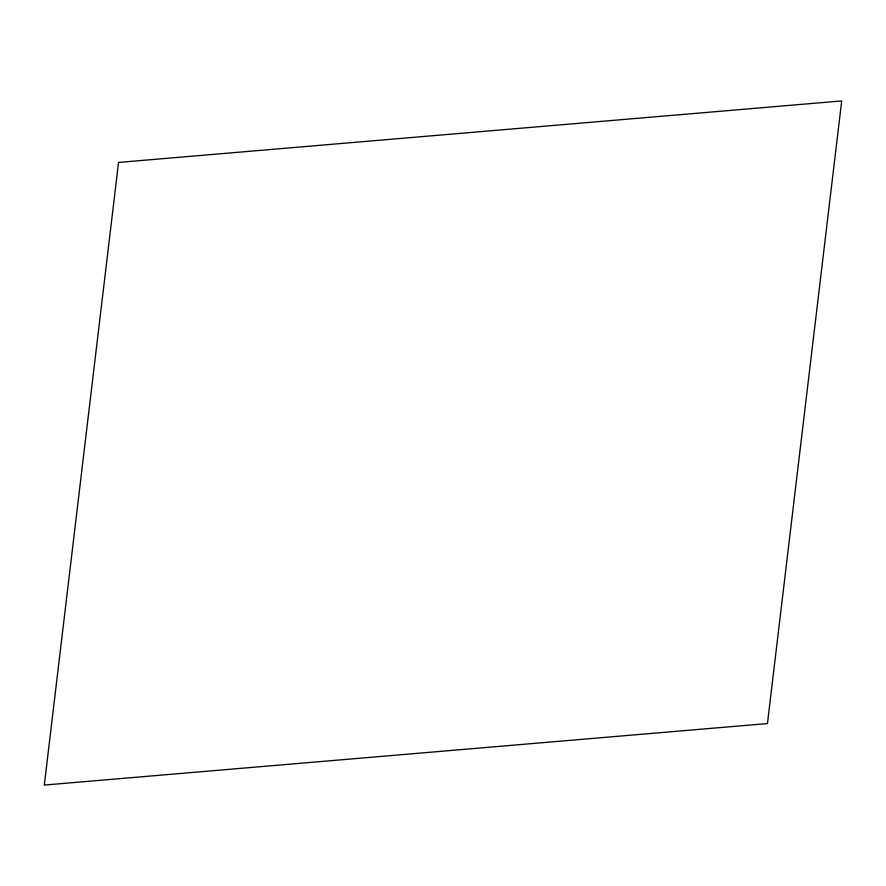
<?xml version="1.0" encoding="UTF-8"?>
<svg xmlns="http://www.w3.org/2000/svg" width="886" height="886" viewBox="0 0 886 886"><rect width="100%" height="100%" fill="white"/><g stroke="black" fill="none" stroke-linecap="round" stroke-linejoin="round"><path stroke-width="1.33" d="M118.547 162.437L44.3 785.062L767.453 723.563L841.7 100.938L118.547 162.437"/></g></svg>
